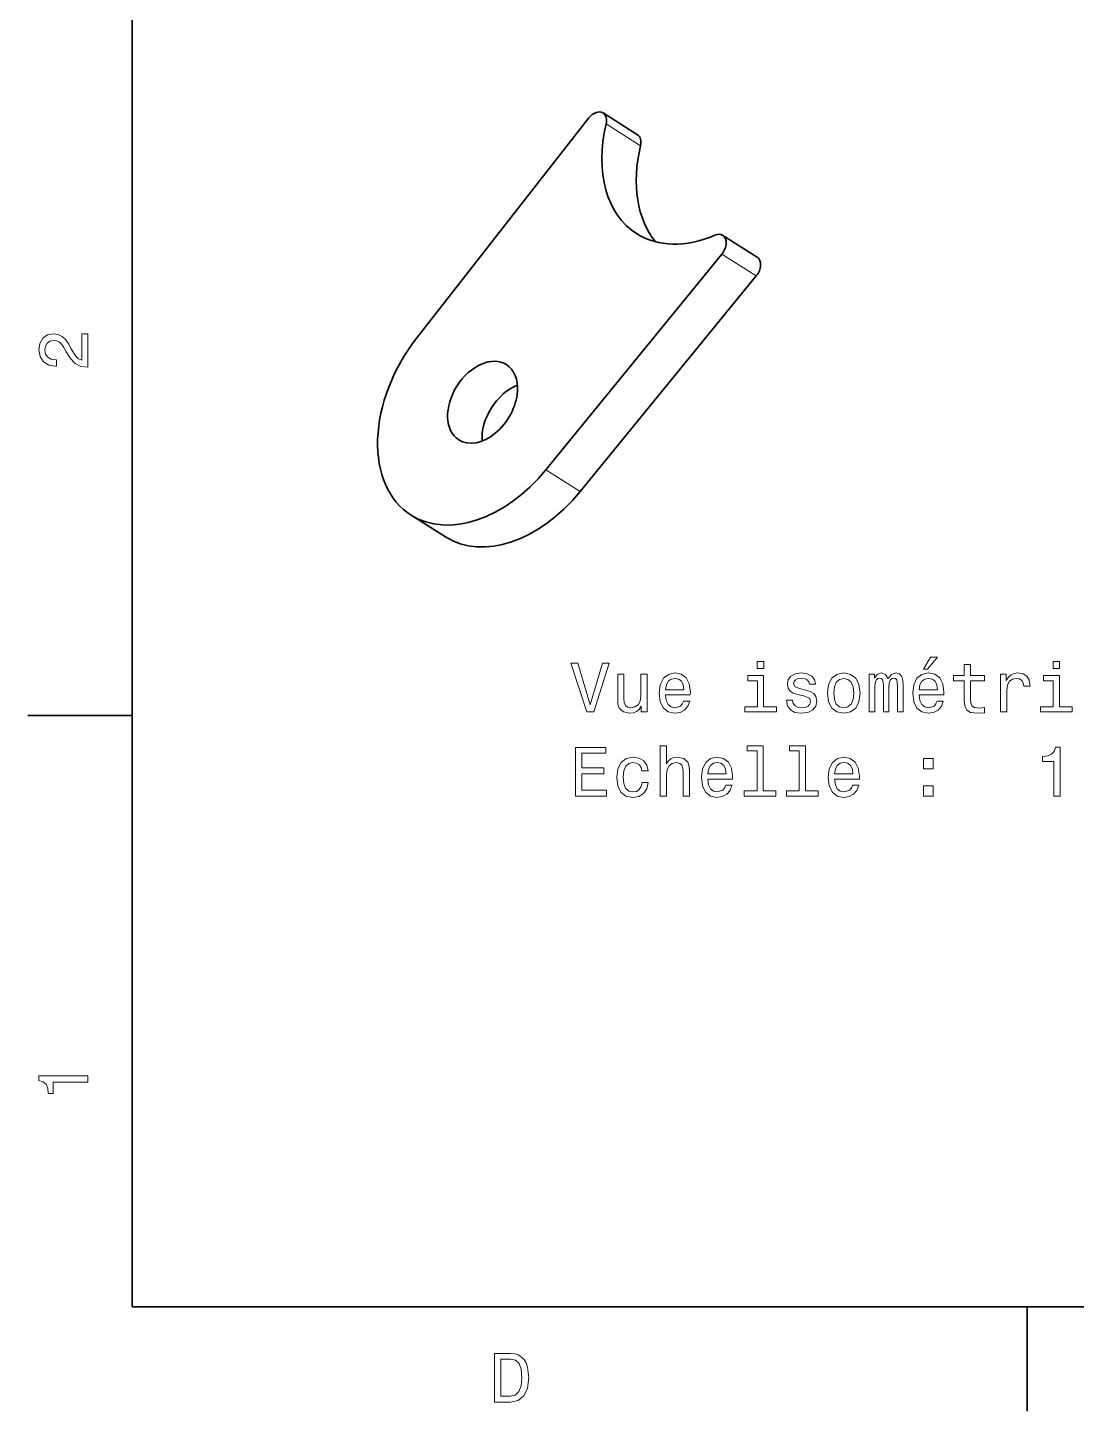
# Model space of a CAD drawing. Extents: x 0 to 296, y 0 to 210.
# Drawn here: x 2.5 to 77.8, y 2.5 to 101.9 of the extents above; entities that cross this region are included whole.
import ezdxf

# ---------------------------------------------------------------- set-up
doc = ezdxf.new("R2010")
doc.units = 0

msp = doc.modelspace()

# ---------------------------------------------------------------- linework, layer by layer
at = {"color": 7, "lineweight": 35}
for p, q in [((10, 200), (10, 10)), ((30.460262, 79.636429), (42.812241, 95.432037)), ((39.727509, 70.154305), (52.372578, 85.650024)), ((42.20195, 68.585365), (54.847019, 84.081085)), ((10, 10), (287, 10))]:
    msp.add_line(p, q, dxfattribs=at)
at = {"color": 7, "lineweight": 35, "ltscale": 0.073248}
for p, q in [((43.839756, 95.794388), (46.314198, 94.225449)), ((54.909161, 85.431175), (52.434719, 87.000114)), ((30.042622, 66.900032), (32.517063, 65.331093))]:
    msp.add_line(p, q, dxfattribs=at)
at = {"color": 7, "lineweight": 13, "ltscale": 0.073248}
for p, q in [((44.05904, 95.00592), (46.533482, 93.436981)), ((54.847019, 84.081085), (52.372578, 85.650024)), ((39.727509, 70.154305), (42.20195, 68.585365))]:
    msp.add_line(p, q, dxfattribs=at)
at = {"color": 7, "lineweight": 35, "ltscale": 0.1875}
for p, q in [((10, 52.5), (2.5, 52.5)), ((74.300003, 10), (74.300003, 2.5))]:
    msp.add_line(p, q, dxfattribs=at)
at = {"color": 7, "lineweight": 13}
for points in [[(6.833213, 77.519447), (6.833213, 79.925072), (6.399496, 79.925072), (6.399496, 78.023773), (6.162464, 78.129684), (5.965778, 78.311241), (5.607709, 78.871033), (5.456412, 79.168587), (5.239553, 79.501442), (4.987392, 79.738472), (4.689842, 79.874641), (4.351945, 79.925072), (3.928314, 79.839333), (3.595461, 79.602303), (3.383646, 79.239189), (3.307997, 78.770172), (3.393732, 78.286018), (3.630764, 77.91787), (4.009006, 77.680832), (4.508286, 77.600143), (4.578891, 77.600143), (4.578891, 78.059074), (4.538545, 78.059074), (4.195605, 78.104462), (3.943444, 78.240631), (3.782061, 78.457489), (3.726585, 78.744957), (3.777017, 79.03746), (3.903098, 79.254318), (4.099784, 79.395531), (4.346902, 79.445961), (4.578891, 79.41066), (4.775577, 79.314842), (4.947046, 79.153458), (5.098343, 78.931557), (5.259727, 78.634003), (5.572406, 78.139771), (5.90526, 77.791786), (6.308718, 77.585014), (6.818084, 77.519447)], [(66.858292, 55.827621), (67.155846, 55.827621), (67.856857, 56.684967), (67.362617, 56.684967)], [(43.795616, 56.256294), (42.918095, 53.275745), (42.015354, 56.256294), (41.536247, 56.256294), (42.665932, 52.751251), (43.170254, 52.751251), (44.274723, 56.256294)], [(55.389996, 56.372288), (54.920975, 56.372288), (54.920975, 55.867966), (55.389996, 55.867966)], [(69.793457, 54.990444), (69.793457, 53.633816), (69.823715, 53.195057), (69.96492, 52.89246), (70.247345, 52.71595), (70.726448, 52.65543), (71.250946, 52.680645), (71.250946, 53.063931), (70.867661, 53.033672), (70.519676, 53.074017), (70.333076, 53.2001), (70.252388, 53.411915), (70.237259, 53.709465), (70.237259, 54.990444), (71.250946, 54.990444), (71.250946, 55.368687), (70.237259, 55.368687), (70.237259, 56.160473), (69.793457, 56.160473), (69.793457, 55.368687), (69.026886, 55.368687), (69.026886, 54.990444)], [(76.642151, 56.372288), (76.173134, 56.372288), (76.173134, 55.867966), (76.642151, 55.867966)], [(46.998066, 55.459465), (46.55426, 55.459465), (46.55426, 53.896065), (46.50383, 53.532951), (46.357574, 53.270702), (46.13063, 53.109322), (45.83308, 53.058887), (45.596046, 53.099236), (45.444752, 53.220272), (45.359016, 53.427044), (45.338844, 53.719551), (45.338844, 55.459465), (44.895039, 55.459465), (44.895039, 53.679207), (44.910168, 53.321136), (45.005989, 53.023586), (45.298496, 52.751251), (45.767517, 52.65543), (46.019676, 52.690731), (46.236538, 52.781509), (46.423138, 52.937851), (46.574432, 53.164795), (46.574432, 52.751251), (46.998066, 52.751251)], [(48.334518, 53.976757), (50.109737, 53.976757), (50.11478, 54.183529), (50.034088, 54.7635), (49.812187, 55.197216), (49.45916, 55.459465), (48.990139, 55.555286), (48.531204, 55.454422), (48.178181, 55.172001), (47.951233, 54.713066), (47.870544, 54.10788), (47.94619, 53.487564), (48.173138, 53.033672), (48.521118, 52.751251), (48.97501, 52.65543), (49.368382, 52.720993), (49.691147, 52.89246), (49.928181, 53.164795), (50.064346, 53.527908), (49.625587, 53.527908), (49.534809, 53.32618), (49.403683, 53.174881), (49.030487, 53.053844), (48.743023, 53.109322), (48.526161, 53.285835), (48.384953, 53.573296), (48.334518, 53.961624)], [(48.334518, 54.349953), (48.389996, 54.697937), (48.526161, 54.955143), (48.732933, 55.111481), (49.005268, 55.166958), (49.27256, 55.111481), (49.479332, 54.955143), (49.605415, 54.697937), (49.650803, 54.349953)], [(55.374866, 53.124451), (55.374866, 55.368687), (54.235096, 55.368687), (54.235096, 54.990444), (54.931061, 54.990444), (54.931061, 53.124451), (54.023281, 53.124451), (54.023281, 52.751251), (56.292732, 52.751251), (56.292732, 53.124451)], [(58.38063, 54.329781), (57.951958, 54.430645), (57.634232, 54.546638), (57.528324, 54.783672), (57.558586, 54.9501), (57.66449, 55.071136), (57.83596, 55.146786), (58.083076, 55.177044), (58.32011, 55.146786), (58.50671, 55.056007), (58.627747, 54.919838), (58.678181, 54.738281), (59.1119, 54.738281), (59.1119, 54.748371), (59.036247, 55.07618), (58.829475, 55.333385), (58.50671, 55.494766), (58.083076, 55.555286), (57.654404, 55.494766), (57.341724, 55.328339), (57.145039, 55.081223), (57.084518, 54.768543), (57.12991, 54.46595), (57.271118, 54.254131), (57.503105, 54.102837), (57.841003, 53.996929), (58.335243, 53.875893), (58.637833, 53.749809), (58.718525, 53.648945), (58.748787, 53.49765), (58.703396, 53.31105), (58.582359, 53.169838), (58.385674, 53.07906), (58.123425, 53.048801), (57.846046, 53.07906), (57.644318, 53.184967), (57.508152, 53.356438), (57.452675, 53.593472), (57.024002, 53.593472), (57.094604, 53.190014), (57.30138, 52.897507), (57.629189, 52.720993), (58.083076, 52.65543), (58.557144, 52.720993), (58.905125, 52.897507), (59.116943, 53.179924), (59.192589, 53.54808), (59.137115, 53.865803), (58.980774, 54.082664), (58.723572, 54.223873)], [(59.95916, 54.102837), (60.039852, 53.487564), (60.271839, 53.033672), (60.639996, 52.751251), (61.134232, 52.65543), (61.623425, 52.751251), (61.991581, 53.028629), (62.223572, 53.482521), (62.309303, 54.102837), (62.223572, 54.718109), (61.991581, 55.177044), (61.623425, 55.454422), (61.134232, 55.555286), (60.639996, 55.454422), (60.271839, 55.172001), (60.039852, 54.718109)], [(60.413048, 54.10788), (60.458439, 54.561771), (60.599648, 54.88958), (60.826595, 55.091309), (61.134232, 55.161915), (61.436825, 55.091309), (61.663773, 54.894623), (61.804981, 54.561771), (61.855415, 54.10788), (61.804981, 53.648945), (61.663773, 53.316093), (61.436825, 53.114365), (61.134232, 53.048801), (60.826595, 53.114365), (60.599648, 53.316093), (60.458439, 53.648945)], [(62.949795, 52.751251), (63.358299, 52.751251), (63.358299, 54.561771), (63.383514, 54.834103), (63.45916, 55.030788), (63.575157, 55.146786), (63.726452, 55.192173), (63.847488, 55.151829), (63.928181, 55.050964), (63.968529, 54.879494), (63.983658, 54.65255), (63.983658, 52.751251), (64.366943, 52.751251), (64.366943, 54.561771), (64.392159, 54.82906), (64.467804, 55.025745), (64.588844, 55.146786), (64.740143, 55.192173), (64.861176, 55.151829), (64.941872, 55.050964), (64.992302, 54.65255), (64.992302, 52.751251), (65.400803, 52.751251), (65.400803, 54.622288), (65.375587, 55.010616), (65.294891, 55.308167), (65.133514, 55.489723), (64.871262, 55.555286), (64.563629, 55.454422), (64.326599, 55.161915), (64.139999, 55.449379), (63.827316, 55.555286), (63.539852, 55.454422), (63.343166, 55.172001), (63.343166, 55.459465), (62.949795, 55.459465)], [(66.550659, 53.976757), (68.325874, 53.976757), (68.330917, 54.183529), (68.250229, 54.7635), (68.02832, 55.197216), (67.675301, 55.459465), (67.206276, 55.555286), (66.747345, 55.454422), (66.394318, 55.172001), (66.167374, 54.713066), (66.086685, 54.10788), (66.162331, 53.487564), (66.389275, 53.033672), (66.737259, 52.751251), (67.191147, 52.65543), (67.584518, 52.720993), (67.907288, 52.89246), (68.144318, 53.164795), (68.280487, 53.527908), (67.841721, 53.527908), (67.750946, 53.32618), (67.619827, 53.174881), (67.246628, 53.053844), (66.95916, 53.109322), (66.742302, 53.285835), (66.601089, 53.573296), (66.550659, 53.961624)], [(66.550659, 54.349953), (66.606133, 54.697937), (66.742302, 54.955143), (66.949074, 55.111481), (67.221405, 55.166958), (67.488701, 55.111481), (67.695473, 54.955143), (67.821548, 54.697937), (67.866943, 54.349953)], [(72.400803, 52.751251), (72.844604, 52.751251), (72.844604, 54.299522), (72.889992, 54.672722), (73.026161, 54.94001), (73.248062, 55.101395), (73.545609, 55.156872), (73.767517, 55.121567), (73.933945, 55.020702), (74.034805, 54.849236), (74.070114, 54.617245), (74.518951, 54.617245), (74.458435, 55.025745), (74.292007, 55.318253), (74.014633, 55.494766), (73.636391, 55.555286), (73.379189, 55.514938), (73.157288, 55.414074), (72.960602, 55.242607), (72.80426, 55.010616), (72.80426, 55.459465), (72.400803, 55.459465)], [(76.627029, 53.124451), (76.627029, 55.368687), (75.487259, 55.368687), (75.487259, 54.990444), (76.18322, 54.990444), (76.18322, 53.124451), (75.275436, 53.124451), (75.275436, 52.751251), (77.544891, 52.751251), (77.544891, 53.124451)], [(41.859016, 46.704422), (44.078037, 46.704422), (44.078037, 47.128052), (42.32299, 47.128052), (42.32299, 48.313213), (43.886395, 48.313213), (43.886395, 48.7318), (42.32299, 48.7318), (42.32299, 49.780792), (44.037689, 49.780792), (44.037689, 50.204422), (41.859016, 50.204422)], [(47.94619, 46.704422), (48.389996, 46.704422), (48.389996, 48.267822), (48.435383, 48.625893), (48.581638, 48.888138), (48.808582, 49.049522), (49.111176, 49.110043), (49.353252, 49.059608), (49.504547, 48.923443), (49.580196, 48.696495), (49.605415, 48.393902), (49.605415, 46.704422), (50.049217, 46.704422), (50.049217, 48.48468), (50.029045, 48.842751), (49.938267, 49.140301), (49.640717, 49.412636), (49.176739, 49.508457), (48.924576, 49.473152), (48.707718, 49.377335), (48.526161, 49.226036), (48.389996, 49.019264), (48.389996, 50.325459), (47.94619, 50.325459)], [(54.900803, 49.952259), (54.900803, 47.077621), (53.987976, 47.077621), (53.987976, 46.704422), (56.252388, 46.704422), (56.252388, 47.077621), (55.344604, 47.077621), (55.344604, 50.325459), (54.204838, 50.325459), (54.204838, 49.952259)], [(57.936825, 49.952259), (57.936825, 47.077621), (57.024002, 47.077621), (57.024002, 46.704422), (59.28841, 46.704422), (59.28841, 47.077621), (58.38063, 47.077621), (58.38063, 50.325459), (57.24086, 50.325459), (57.24086, 49.952259)], [(76.223572, 46.704422), (76.682495, 46.704422), (76.682495, 50.229637), (76.339561, 50.229637), (76.248779, 49.922001), (76.06723, 49.715229), (75.789848, 49.594193), (75.406563, 49.553844), (75.406563, 49.195778), (76.223572, 49.195778)], [(46.634953, 48.514942), (47.073711, 48.514942), (46.982933, 48.9184), (46.766075, 49.236122), (46.428181, 49.432808), (45.989418, 49.508457), (45.505268, 49.407593), (45.137112, 49.125172), (44.905125, 48.666237), (44.824432, 48.050964), (44.900082, 47.440735), (45.127026, 46.986843), (45.485096, 46.704422), (45.974289, 46.608601), (46.408005, 46.68425), (46.745903, 46.896065), (46.97789, 47.228916), (47.078754, 47.672722), (46.655125, 47.672722), (46.579475, 47.390301), (46.438267, 47.178486), (46.236538, 47.047363), (45.989418, 47.007015), (45.681782, 47.072578), (45.459881, 47.274307), (45.323711, 47.602116), (45.278324, 48.066093), (45.323711, 48.519985), (45.464924, 48.847794), (45.691868, 49.049522), (45.989418, 49.120129), (46.251667, 49.074738), (46.448353, 48.958744), (46.579475, 48.767101)], [(51.370544, 47.929928), (53.14576, 47.929928), (53.150803, 48.1367), (53.07011, 48.716671), (52.848209, 49.150387), (52.495182, 49.412636), (52.026161, 49.508457), (51.56723, 49.407593), (51.214203, 49.125172), (50.987259, 48.666237), (50.906567, 48.06105), (50.982216, 47.440735), (51.20916, 46.986843), (51.557144, 46.704422), (52.011032, 46.608601), (52.404404, 46.674164), (52.727173, 46.845631), (52.964203, 47.117966), (53.100372, 47.481079), (52.66161, 47.481079), (52.570831, 47.27935), (52.439705, 47.128052), (52.066509, 47.007015), (51.779045, 47.062492), (51.562187, 47.239006), (51.420975, 47.526466), (51.370544, 47.914795)], [(51.370544, 48.303123), (51.426018, 48.651108), (51.562187, 48.908314), (51.768959, 49.064651), (52.04129, 49.120129), (52.308582, 49.064651), (52.515358, 48.908314), (52.641438, 48.651108), (52.686825, 48.303123)], [(60.478615, 47.929928), (62.25383, 47.929928), (62.258873, 48.1367), (62.178181, 48.716671), (61.956276, 49.150387), (61.603252, 49.412636), (61.134232, 49.508457), (60.675301, 49.407593), (60.322273, 49.125172), (60.095329, 48.666237), (60.014633, 48.06105), (60.090286, 47.440735), (60.31723, 46.986843), (60.665215, 46.704422), (61.119102, 46.608601), (61.512474, 46.674164), (61.835243, 46.845631), (62.072273, 47.117966), (62.208439, 47.481079), (61.769676, 47.481079), (61.678902, 47.27935), (61.547775, 47.128052), (61.174576, 47.007015), (60.887115, 47.062492), (60.670258, 47.239006), (60.529045, 47.526466), (60.478615, 47.914795)], [(60.478615, 48.303123), (60.534088, 48.651108), (60.670258, 48.908314), (60.877029, 49.064651), (61.149361, 49.120129), (61.416653, 49.064651), (61.623425, 48.908314), (61.749504, 48.651108), (61.794895, 48.303123)], [(66.858292, 48.661194), (67.55426, 48.661194), (67.55426, 49.412636), (66.858292, 49.412636)], [(66.858292, 46.704422), (67.55426, 46.704422), (67.55426, 47.455864), (66.858292, 47.455864)], [(6.833213, 26.159222), (6.833213, 26.618156), (3.307997, 26.618156), (3.307997, 26.275217), (3.615634, 26.184439), (3.822406, 26.002882), (3.943444, 25.725506), (3.98379, 25.34222), (4.341859, 25.34222), (4.341859, 26.159222)], [(37.194958, 6.666787), (36.029972, 6.666787), (36.029972, 3.166787), (37.194958, 3.166787), (37.744667, 3.277738), (38.153168, 3.615634), (38.405331, 4.165346), (38.496109, 4.916787), (38.415417, 5.683357), (38.314552, 5.985951), (38.173344, 6.228026), (37.764839, 6.555836), (37.497551, 6.636527)], [(37.159653, 6.248199), (37.542938, 6.17255), (37.805187, 5.940562), (37.961525, 5.527017), (38.011959, 4.916787), (37.956482, 4.326729), (37.800144, 3.913184), (37.532852, 3.666066), (37.159653, 3.585375), (36.498989, 3.585375), (36.498989, 6.248199)]]:
    msp.add_lwpolyline(points, close=True, dxfattribs=at)
at = {"color": 7, "lineweight": 35}
for centre, major_axis, start_param, end_param in [((43.304245, 94.94986), (-0.535488, -0.844543), 3.141550946, 4.568131013), ((43.304245, 94.94986), (-0.535488, -0.844543), 2.039272283, 3.141550946), ((51.606998, 95.56649), (-5.354882, -8.445419), 5.180864936, 6.283161289), ((45.778687, 93.38092), (-0.535488, -0.844543), 2.039272283, 3.141550946), ((54.08144, 93.997551), (-5.354882, -8.445419), 5.180864936, 6.066386484), ((51.606998, 95.56649), (-5.354882, -8.445419), 6.283161289, 7.066877531), ((51.899242, 86.155563), (-0.535488, -0.844543), 3.141610288, 3.925284878), ((51.899242, 86.155563), (-0.535488, -0.844543), 1.396426148, 3.141610288), ((54.373684, 84.586624), (-0.535488, -0.844543), 1.396426148, 3.141610288), ((35.183483, 75.007523), (-5.140687, -8.107605), 4.568131013, 6.283153265), ((35.183483, 75.007523), (-1.713562, -2.70253), 3.14157685, 6.283169503), ((35.183483, 75.007523), (-1.713562, -2.70253), 2.243348671, 3.14157685), ((35.183483, 75.007523), (-1.713562, -2.70253), 6.283169503, 8.526533978), ((37.657925, 73.438591), (-1.713562, -2.70253), 3.878841395, 5.545740997), ((35.183483, 75.007523), (-5.140687, -8.107605), 6.283153265, 7.679611455), ((37.657925, 73.438591), (-5.140687, -8.107605), 6.283153265, 7.679611455)]:
    msp.add_ellipse(centre, major_axis=major_axis, ratio=0.680789, start_param=start_param, end_param=end_param, dxfattribs=at)

doc.saveas('drawing.dxf')
